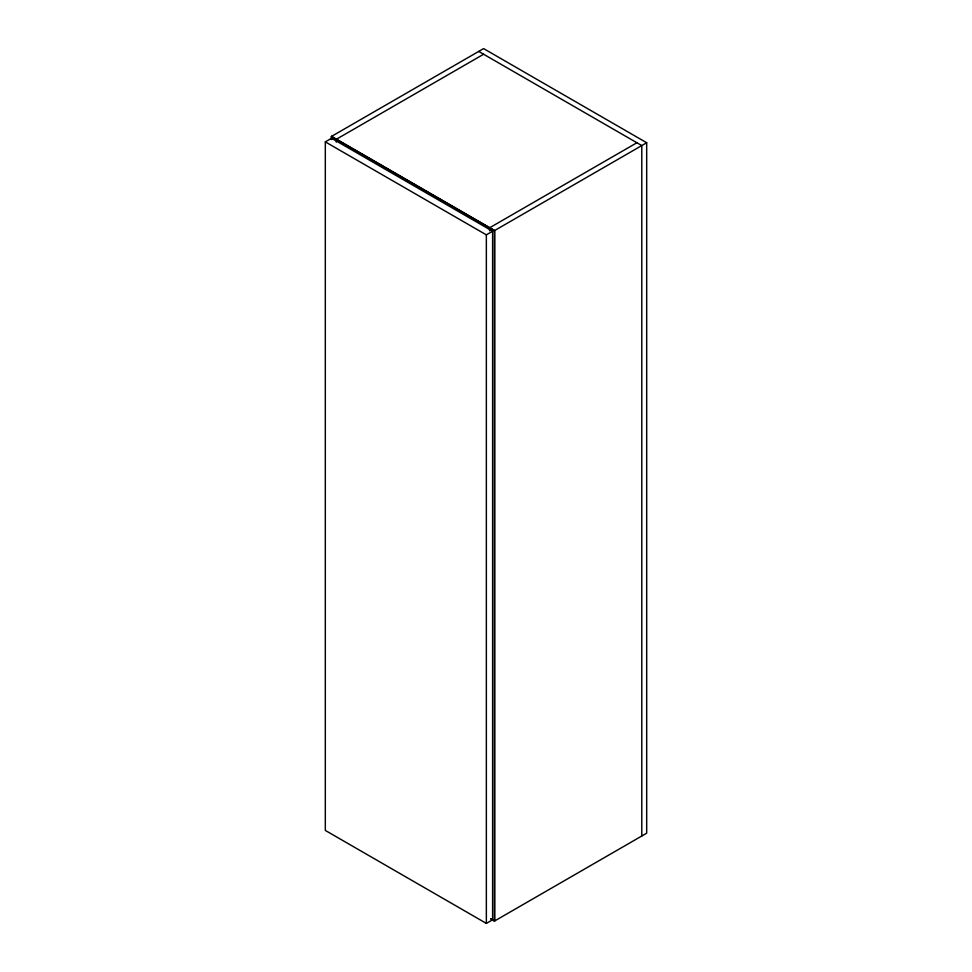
<?xml version="1.0" encoding="UTF-8"?>
<svg xmlns="http://www.w3.org/2000/svg" width="972" height="972" viewBox="0 0 972 972"><rect width="100%" height="100%" fill="white"/><g stroke="black" fill="none" stroke-linecap="round" stroke-linejoin="round"><path stroke-width="1.46" d="M331.403 139.506L331.403 136.469L483.606 48.6L646.684 142.75L646.684 833.186L494.481 921.067L490.811 918.941M325.316 141.876L331.573 138.267L492.61 231.239L492.61 919.791L486.352 923.4L325.316 830.428L325.316 141.876L486.352 234.847L492.61 231.239M336.3 139.3L483.606 54.25M489.584 227.8L636.903 142.75M331.403 136.469L494.481 230.619L646.684 142.75M478.71 51.419L641.787 145.569L641.787 836.017M490.969 918.844L494.639 920.97L494.639 230.534L331.573 136.384L331.573 139.409M494.481 230.619L494.481 921.067M489.754 227.703L489.584 230.838M486.352 234.847L486.352 923.4M336.458 139.203L336.3 142.119"/></g></svg>
